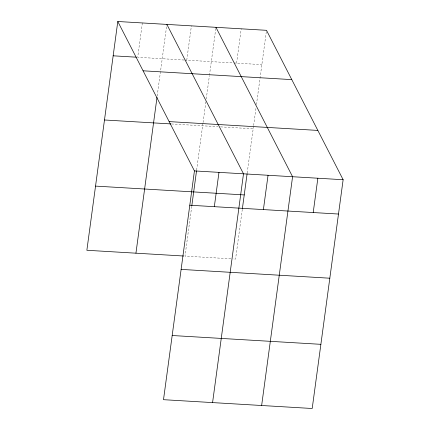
<?xml version="1.0" encoding="UTF-8"?>
<svg xmlns="http://www.w3.org/2000/svg" width="430" height="430" viewBox="0 0 430 430"><rect width="100%" height="100%" fill="white"/><g stroke="black" fill="none" stroke-linecap="round" stroke-linejoin="round"><path stroke-width="0.32" stroke-dasharray="2.15 1.61" d="M142.335 22.957L137.697 57.271L184.11 60.023M157.181 96.051L166.781 25.069M186.765 60.178L191.404 25.864M191.737 206.325L185.007 256.092L232.238 258.892M196.634 170.103L202.976 123.184M203.067 122.528L205.9 101.577M206.255 98.959L209.351 76.04M209.442 75.384L215.849 27.977M236.581 63.129L241.219 28.815M242.294 209.324L235.565 259.091L232.904 258.93M247.191 173.102L253.533 126.183M253.625 125.528L256.103 107.194M256.457 104.576L266.406 30.976M184.776 60.06L233.253 62.936M233.92 62.973L261.859 64.629M171.457 123.958L217.924 126.71M220.585 126.871L253.179 128.801"/><path stroke-width="0.64" d="M117.798 21.5L194.435 170.909L163.502 399.685L312.202 408.5L343.135 179.724L266.498 30.315L117.798 21.5L86.865 250.276L183.68 256.017M135.939 253.184L157.009 97.357M191.823 205.674L196.542 170.764M214.328 206.679L218.972 172.365M212.576 402.593L243.504 173.817L166.872 24.408M242.38 208.668L247.1 173.763M263.402 209.587L268.041 175.273M261.644 405.501L292.577 176.73L215.941 27.316M313.212 212.544L317.856 178.224M113.16 55.814L136.369 57.19M143.088 70.805L291.787 79.62M169.146 121.604L317.84 130.419M104.485 119.986L170.796 123.921M194.435 170.909L343.135 179.724M95.546 186.104L244.24 194.919M189.797 205.223L338.491 214.038M181.121 269.395L329.815 278.21M172.177 335.513L320.877 344.328"/></g></svg>
